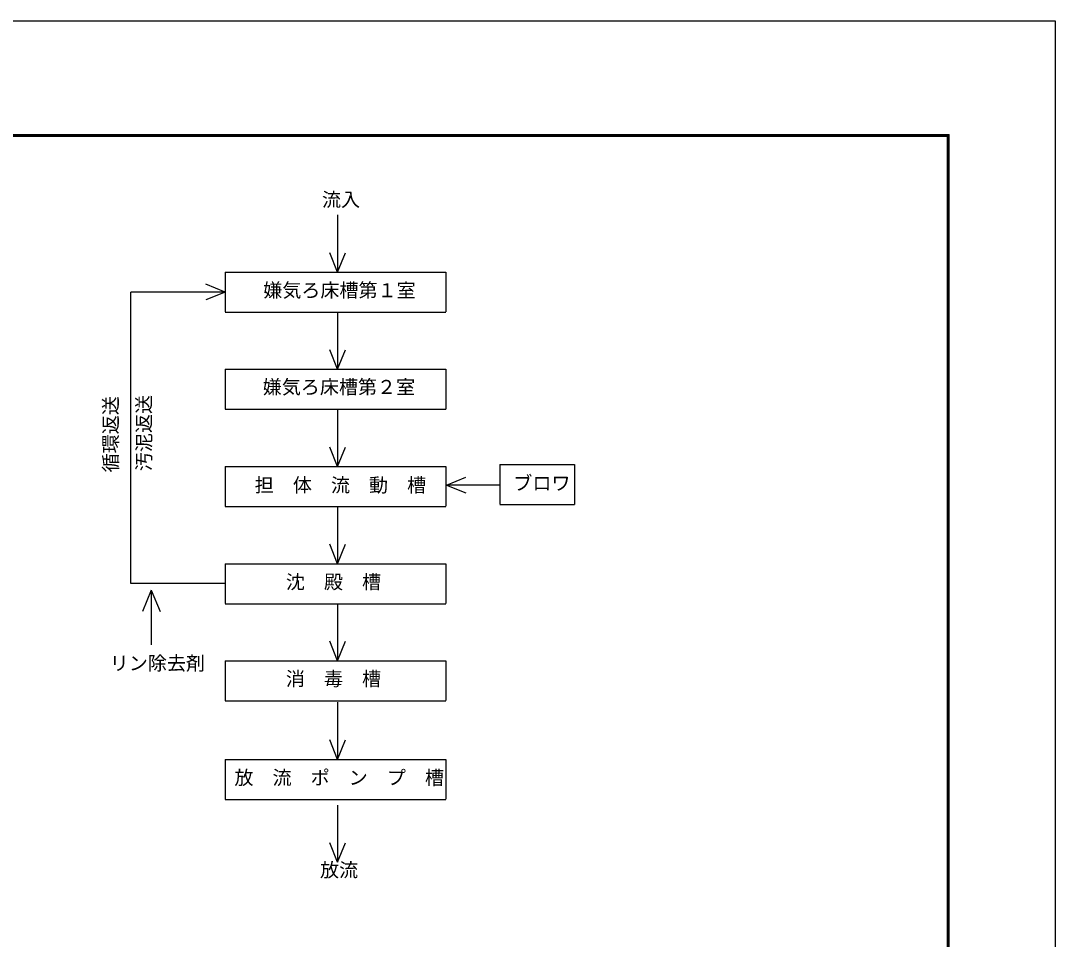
# Model space of a CAD drawing. Units: millimetres, scale not verified. Extents: x -8910 to 8910, y -6308 to 6308.
# Drawn here: x 4022 to 8910, y 1970 to 6308 of the extents above; entities that cross this region are included whole.
import ezdxf
from ezdxf.enums import TextEntityAlignment as Align

# ---------------------------------------------------------------- set-up
doc = ezdxf.new("R2010")
doc.units = ezdxf.units.MM
doc.header["$LTSCALE"] = 30
for name, color, linetype, lineweight in [('1-0_水管', 7, 'Continuous', 25), ('1-4_図面枠', 7, 'Continuous', 25), ('1-5_Axis_waku', 7, 'Continuous', 25)]:
    doc.layers.add(name, color=color, linetype=linetype, lineweight=lineweight)
doc.styles.add('ＭＳ ゴシック', font='')
doc.styles.get('ＭＳ ゴシック').set_extended_font_data('MS Gothic')

msp = doc.modelspace()

# ---------------------------------------------------------------- linework, layer by layer
at = {"layer": '1-0_水管'}
for p, q in [((5518.75, 5390.34), (5518.75, 5120.34)), ((5518.75, 5120.34), (5481.65, 5211.95)), ((5518.75, 5120.34), (5555.84, 5211.95)), ((4988.45, 5120.34), (4988.45, 4932.14)), ((4988.45, 5120.34), (6030.86, 5120.34)), ((6030.86, 5120.34), (6030.86, 4932.49)), ((4988.45, 5026.24), (4896.84, 5063.33)), ((4988.45, 5026.24), (4541.6, 5026.24)), ((4988.45, 5026.24), (4896.84, 4989.15)), ((4988.45, 4931.34), (6030.86, 4931.34)), ((5518.75, 4931.34), (5518.75, 4661.34)), ((5518.75, 4661.34), (5481.66, 4752.96)), ((5518.75, 4661.34), (5555.84, 4752.96)), ((4988.45, 4661.34), (4988.45, 4472.35)), ((4988.45, 4472.35), (6030.86, 4472.35)), ((5518.75, 4472.35), (5518.75, 4202.35)), ((5518.75, 4202.35), (5481.66, 4293.97)), ((5518.75, 4202.35), (5555.84, 4293.97)), ((6284.89, 4211.86), (6284.89, 4023.67)), ((4988.45, 4202.35), (4988.45, 4014.16)), ((4988.45, 4202.35), (6030.86, 4202.35)), ((6030.86, 4202.35), (6030.86, 4014.51)), ((6033.98, 4114.48), (6125.6, 4151.57)), ((6033.98, 4114.48), (6125.6, 4077.39)), ((6284.89, 4114.48), (6033.98, 4114.48)), ((4988.45, 4013.36), (6030.86, 4013.36)), ((5518.75, 4013.36), (5518.75, 3743.36)), ((6284.89, 4022.87), (6637.91, 4022.87)), ((5518.75, 3743.36), (5481.65, 3834.97)), ((5518.75, 3743.36), (5555.84, 3834.97)), ((4988.45, 3743.36), (4988.45, 3555.17)), ((4988.45, 3743.36), (6030.86, 3743.36)), ((6030.86, 3743.36), (6030.86, 3555.52)), ((4638.8, 3618.73), (4597.59, 3516.94)), ((4638.8, 3618.73), (4638.8, 3360.33)), ((4638.8, 3618.73), (4680.01, 3516.94)), ((4988.45, 3554.37), (6030.86, 3554.37)), ((5518.75, 3555.17), (5518.75, 3285.17)), ((5518.75, 3285.17), (5481.65, 3376.78)), ((5518.75, 3285.17), (5555.84, 3376.78)), ((4988.45, 3284.37), (4988.45, 3096.18)), ((4988.45, 3284.37), (6030.86, 3284.37)), ((6030.86, 3284.37), (6030.86, 3096.53)), ((4988.45, 3095.38), (6030.86, 3095.38)), ((5518.75, 3089.42), (5518.75, 2819.42)), ((5518.75, 2819.42), (5481.65, 2911.03)), ((5518.75, 2819.42), (5555.84, 2911.03)), ((4988.45, 2818.62), (4988.45, 2630.43)), ((4988.45, 2818.62), (6030.86, 2818.62)), ((6030.86, 2818.62), (6030.86, 2630.77)), ((4988.45, 2629.62), (6030.86, 2629.62)), ((5518.75, 2603.18), (5518.75, 2333.18)), ((5518.75, 2333.18), (5481.65, 2424.79)), ((5518.75, 2333.18), (5555.84, 2424.79))]:
    msp.add_line(p, q, dxfattribs=at)
for points in [[(4988.45, 3649.26), (4541.6, 3649.26), (4541.6, 5026.24)], [(4988.45, 4661.34), (6030.86, 4661.34), (6030.86, 4472.35)], [(6284.89, 4211.86), (6637.91, 4211.86), (6637.91, 4022.87)]]:
    msp.add_lwpolyline(points, dxfattribs=at)
at = {"layer": '1-4_図面枠'}
msp.add_lwpolyline([(-8910, -6307.5), (-8910, 6307.5), (8910, 6307.5), (8910, -6307.5)], close=True, dxfattribs=at)
at = {"layer": '1-5_Axis_waku'}
for p, q in [((-7778.4, 5769.9), (8408.4, 5769.9)), ((-7777.8, 5769.3), (8407.8, 5769.3)), ((-7777.2, 5768.7), (8407.2, 5768.7)), ((8407.2, -5813.7), (8407.2, 5768.7)), ((8407.8, -5814.3), (8407.8, 5769.3)), ((8408.4, -5814.9), (8408.4, 5769.9)), ((-7776.6, 5768.1), (8406.6, 5768.1)), ((-7776, 5767.5), (8406, 5767.5)), ((-7775.4, 5766.9), (8405.4, 5766.9)), ((-7774.8, 5766.3), (8404.8, 5766.3)), ((-7774.2, 5765.7), (8404.2, 5765.7)), ((-7773.6, 5765.1), (8403.6, 5765.1)), ((-7773, 5764.5), (8403, 5764.5)), ((-7772.4, 5763.9), (8402.4, 5763.9)), ((-7771.8, 5763.3), (8401.8, 5763.3)), ((-7771.2, 5762.7), (8401.2, 5762.7)), ((-7770.6, 5762.1), (8400.6, 5762.1)), ((-7770, 5761.5), (8400, 5761.5)), ((8400, -5806.5), (8400, 5761.5)), ((8400.6, -5807.1), (8400.6, 5762.1)), ((8401.2, -5807.7), (8401.2, 5762.7)), ((8401.8, -5808.3), (8401.8, 5763.3)), ((8402.4, -5808.9), (8402.4, 5763.9)), ((8403, -5809.5), (8403, 5764.5)), ((8403.6, -5810.1), (8403.6, 5765.1)), ((8404.2, -5810.7), (8404.2, 5765.7)), ((8404.8, -5811.3), (8404.8, 5766.3)), ((8405.4, -5811.9), (8405.4, 5766.9)), ((8406, -5812.5), (8406, 5767.5)), ((8406.6, -5813.1), (8406.6, 5768.1))]:
    msp.add_line(p, q, dxfattribs=at)

# ---------------------------------------------------------------- texts
at = {"layer": '1-0_水管', "color": 4, "style": 'ＭＳ ゴシック'}
for s, p in [('流入', (5445.24, 5410.05)), ('嫌気ろ床槽第１室', (5167.85, 4981.91)), ('嫌気ろ床槽第２室', (5165.36, 4525.26)), ('担\u3000体\u3000流\u3000動\u3000槽', (5127.58, 4061.75)), ('ブロワ', (6349.39, 4071.25)), ('沈\u3000殿\u3000槽', (5274.65, 3604.54)), ('リン除去剤', (4442.5, 3220.65)), ('消\u3000毒\u3000槽', (5274.65, 3147.4)), ('放\u3000流\u3000ポ\u3000ン\u3000プ\u3000槽', (5031.65, 2680.41))]:
    msp.add_text(s, height=65.98, dxfattribs=at).set_placement(p, align=Align.BOTTOM_LEFT)
for s, rotation, p in [('循環返送', 90, (4499.73, 4174.34)), ('汚泥返送', 90, (4656.74, 4180.16)), ('放流', 0.001, (5435.93, 2244.25))]:
    msp.add_text(s, height=65.98, rotation=rotation, dxfattribs=at).set_placement(p, align=Align.BOTTOM_LEFT)

doc.saveas('drawing.dxf')
